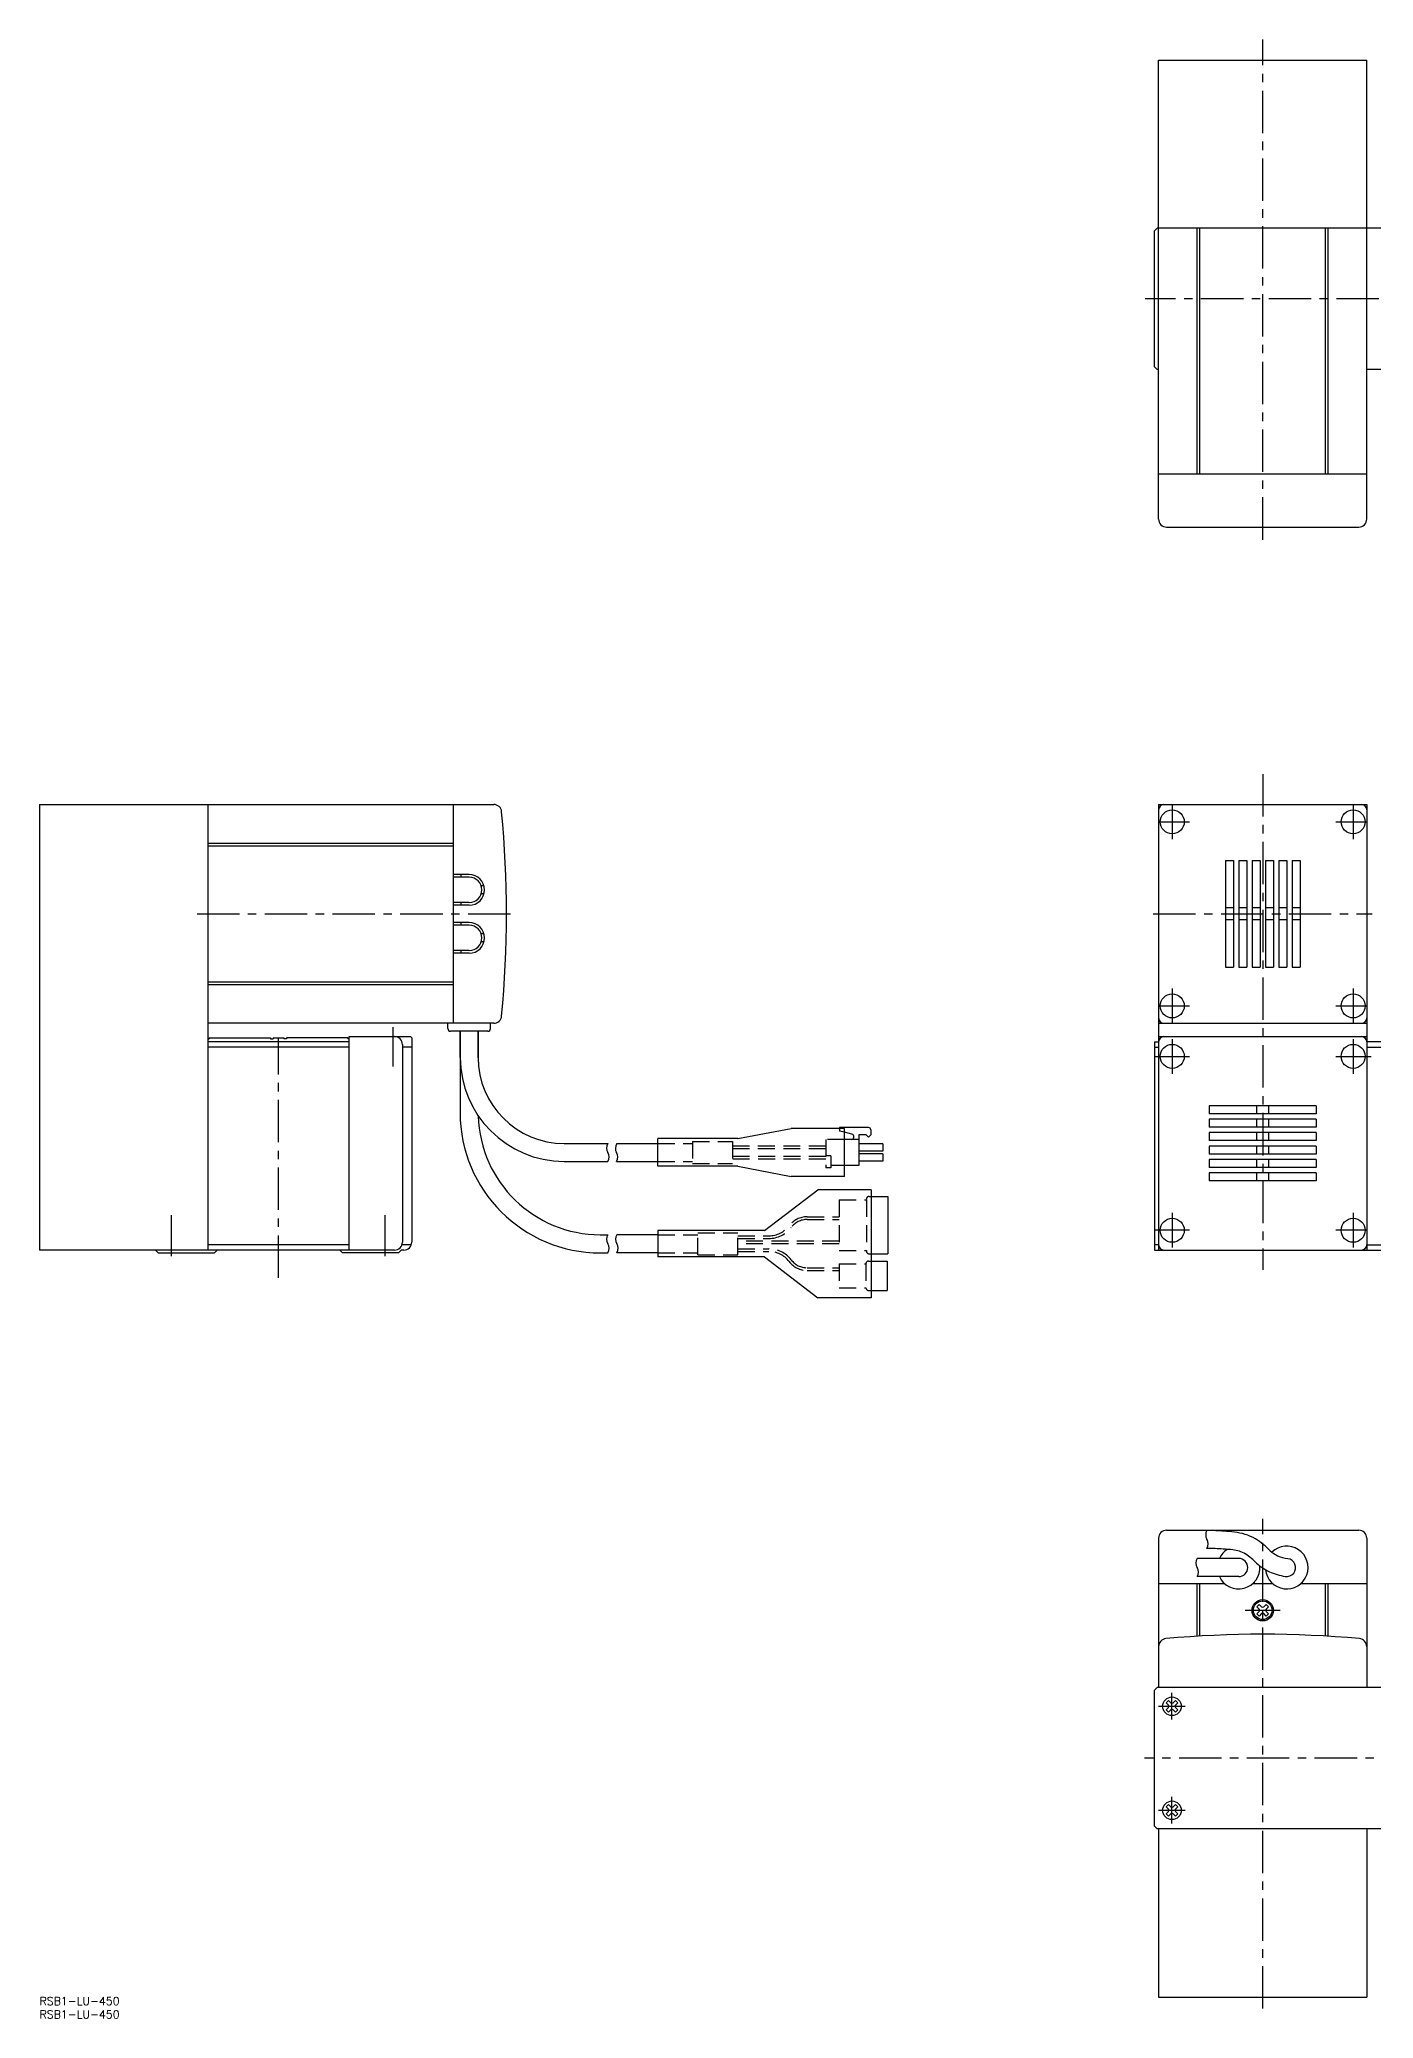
# Model space of a CAD drawing. Extents: x 0 to 1380, y -8 to 734.
# Drawn here: x 0 to 500, y -8 to 734 of the extents above; entities that cross this region are included whole.
import ezdxf

# ---------------------------------------------------------------- set-up
doc = ezdxf.new("R2010")
doc.units = 0
doc.header["$LTSCALE"] = 0.5
doc.linetypes.add('CENTER', pattern=[50.8, 31.75, -6.35, 6.35, -6.35])
doc.linetypes.add('DASHED', pattern=[19.05, 12.7, -6.35])
for name, color, linetype in [('MSM_CENTER', 1, 'CENTER'), ('MSM_CONTINUOUS', 7, 'CONTINUOUS'), ('MSM_DASHED', 4, 'DASHED'), ('MSM_NARROW', 5, 'CONTINUOUS'), ('MSM_PART_NUMBER', 7, 'CONTINUOUS')]:
    doc.layers.add(name, color=color, linetype=linetype)
doc.styles.get("Standard").update_dxf_attribs({"font": 'txt.shx', "height": 3, "bigfont": 'bigfont.shx'})

# ---------------------------------------------------------------- blocks, each defined once
blk = doc.blocks.new('*U1')
at = {"layer": 'MSM_PART_NUMBER'}
blk.add_text('RSB1-LU-450', height=3, dxfattribs=at).set_placement((0, -3))
blk = doc.blocks.new('*U2')
at = {"layer": 'MSM_PART_NUMBER'}
blk.add_text('RSB1-LU-450', height=3, dxfattribs=at).set_placement((0, -8))

msp = doc.modelspace()

# ---------------------------------------------------------------- linework, layer by layer
at = {"layer": 'MSM_CENTER'}
for p, q in [((458.39, 546.26), (458.39, 733.71)), ((1187.74, 636.5), (414.3, 636.5)), ((458.39, 458.37), (458.39, 272.59)), ((424.49, 447), (424.49, 434)), ((492.29, 447), (492.29, 434)), ((419.39, 440.5), (430.99, 440.5)), ((485.79, 440.5), (497.39, 440.5)), ((59, 406), (179, 406)), ((417.39, 406), (499.39, 406)), ((419.39, 371.5), (430.99, 371.5)), ((424.49, 378), (424.49, 365)), ((485.79, 371.5), (497.39, 371.5)), ((492.29, 378), (492.29, 365)), ((132.5, 348.74), (132.5, 363.49)), ((89.5, 269.62), (89.5, 359.5)), ((424.49, 359.1), (424.49, 346.1)), ((492.29, 359.1), (492.29, 346.1)), ((417.89, 352.6), (430.99, 352.6)), ((485.79, 352.6), (499.03, 352.6)), ((49.5, 277.68), (49.5, 293.07)), ((129.5, 277.68), (129.5, 293.07)), ((424.49, 293.9), (424.49, 280.9)), ((492.29, 293.9), (492.29, 280.9)), ((430.99, 287.4), (417.89, 287.4)), ((497.39, 287.4), (485.79, 287.4)), ((458.39, -4.31), (458.39, 179.31)), ((451.85, 145), (464.93, 145)), ((424.39, 104), (424.39, 114)), ((419.39, 109), (429.39, 109)), ((1179.54, 89.5), (414.05, 89.5)), ((424.39, 65), (424.39, 75)), ((419.39, 70), (429.39, 70))]:
    msp.add_line(p, q, dxfattribs=at)
at = {"layer": 'MSM_CONTINUOUS'}
for p, q in [((419.39, 726), (497.39, 726)), ((419.39, 554), (419.39, 726)), ((497.39, 554), (497.39, 726)), ((418.89, 663), (417.89, 662)), ((417.89, 611), (417.89, 662)), ((510.89, 663), (418.89, 663)), ((433.89, 571), (433.89, 663)), ((434.89, 571), (434.89, 663)), ((481.89, 571), (481.89, 663)), ((482.89, 571), (482.89, 663)), ((418.89, 610), (417.89, 611)), ((419.39, 610), (418.89, 610)), ((510.89, 610), (497.39, 610)), ((419.39, 571), (497.39, 571)), ((422.39, 551), (494.39, 551)), ((0, 447), (0, 280)), ((0, 447), (170.18, 447)), ((63, 447), (63, 280)), ((155, 447), (155, 365)), ((419.39, 447), (497.39, 447)), ((419.39, 447), (419.39, 280)), ((497.39, 447), (497.39, 280)), ((63, 432.5), (155, 432.5)), ((63, 431.5), (155, 431.5)), ((444.39, 426), (444.39, 386)), ((444.39, 426), (447.39, 426)), ((447.39, 426), (447.39, 386)), ((449.39, 426), (449.39, 386)), ((449.39, 426), (452.39, 426)), ((452.39, 426), (452.39, 386)), ((454.39, 426), (454.39, 386)), ((454.39, 426), (457.39, 426)), ((457.39, 426), (457.39, 386)), ((459.39, 426), (459.39, 386)), ((459.39, 426), (462.39, 426)), ((462.39, 426), (462.39, 386)), ((464.39, 426), (464.39, 386)), ((464.39, 426), (467.39, 426)), ((467.39, 426), (467.39, 386)), ((469.39, 426), (469.39, 386)), ((469.39, 426), (472.39, 426)), ((472.39, 426), (472.39, 386)), ((161, 420.75), (155, 420.75)), ((161, 419.75), (155, 419.75)), ((158, 419.75), (158, 420.75)), ((166.55, 416.5), (165.51, 416.5)), ((161, 410.25), (155, 410.25)), ((161, 409.25), (155, 409.25)), ((158, 409.25), (158, 410.25)), ((166.55, 413.5), (165.51, 413.5)), ((447.39, 408.25), (444.39, 408.25)), ((452.39, 408.25), (449.39, 408.25)), ((457.39, 408.25), (454.39, 408.25)), ((462.39, 408.25), (459.39, 408.25)), ((467.39, 408.25), (464.39, 408.25)), ((472.39, 408.25), (469.39, 408.25)), ((161, 402.75), (155, 402.75)), ((161, 401.75), (155, 401.75)), ((158, 401.75), (158, 402.75)), ((447.39, 403.75), (444.39, 403.75)), ((452.39, 403.75), (449.39, 403.75)), ((457.39, 403.75), (454.39, 403.75)), ((462.39, 403.75), (459.39, 403.75)), ((467.39, 403.75), (464.39, 403.75)), ((472.39, 403.75), (469.39, 403.75)), ((166.55, 398.5), (165.51, 398.5)), ((166.55, 395.5), (165.51, 395.5)), ((161, 392.25), (155, 392.25)), ((161, 391.25), (155, 391.25)), ((158, 391.25), (158, 392.25)), ((444.39, 386), (447.39, 386)), ((449.39, 386), (452.39, 386)), ((454.39, 386), (457.39, 386)), ((459.39, 386), (462.39, 386)), ((464.39, 386), (467.39, 386)), ((469.39, 386), (472.39, 386)), ((63, 380.5), (155, 380.5)), ((63, 379.5), (155, 379.5)), ((170.18, 365), (63, 365)), ((153, 363), (153, 365)), ((169, 363), (169, 365)), ((419.39, 365), (497.39, 365)), ((63, 359.2), (63.5, 359.2)), ((116, 358), (63, 358)), ((63.5, 359.5), (86.5, 359.5)), ((63.5, 359.5), (63.5, 359.2)), ((86.5, 359.5), (86.5, 359.2)), ((86.5, 359.2), (87.5, 359.2)), ((87.5, 359.5), (87.5, 359.2)), ((87.5, 359.5), (91.5, 359.5)), ((91.5, 359.5), (91.5, 359.2)), ((92.5, 359.2), (91.5, 359.2)), ((92.5, 359.5), (92.5, 359.2)), ((115.5, 359.5), (92.5, 359.5)), ((115.5, 359.5), (115.5, 359.2)), ((116, 359.2), (115.5, 359.2)), ((116, 360), (139, 360)), ((116, 280), (116, 360)), ((136, 357), (136, 283)), ((139, 360), (139.5, 359.5)), ((139.5, 359.5), (139.5, 283)), ((168, 362), (154, 362)), ((157.6, 362), (157.6, 331.5)), ((157.65, 352.21), (157.65, 362)), ((164.35, 352.21), (164.35, 362)), ((164.4, 362), (164.4, 350.41)), ((417.89, 358), (417.89, 280)), ((417.89, 358), (419.39, 358)), ((419.39, 360), (497.39, 360)), ((511.89, 358), (497.39, 358)), ((116, 356), (63, 356)), ((139.5, 356), (136, 356)), ((417.89, 356), (419.39, 356)), ((497.39, 356), (511.89, 356)), ((478.39, 334), (438.39, 334)), ((438.39, 334), (438.39, 331)), ((456.14, 331), (456.14, 334)), ((460.64, 331), (460.64, 334)), ((478.39, 334), (478.39, 331)), ((478.39, 331), (438.39, 331)), ((478.39, 329), (438.39, 329)), ((438.39, 329), (438.39, 326)), ((456.14, 326), (456.14, 329)), ((460.64, 326), (460.64, 329)), ((478.39, 329), (478.39, 326)), ((196.63, 319.93), (213, 319.93)), ((216.31, 319.93), (231.69, 319.93)), ((261.69, 321.78), (231.69, 321.78)), ((231.69, 311.38), (231.69, 321.78)), ((261.69, 321.78), (281.69, 325.53)), ((301.69, 325.53), (281.69, 325.53)), ((310.62, 325.94), (299.82, 325.94)), ((299.82, 325.94), (299.82, 325.53)), ((301.69, 307.63), (301.69, 325.53)), ((304.45, 323.43), (301.69, 324.14)), ((307.02, 321.44), (301.69, 321.44)), ((307.02, 323.24), (307.02, 311.72)), ((309.72, 323.24), (307.02, 323.24)), ((316.02, 319.82), (307.02, 319.82)), ((310.62, 322.34), (309.72, 323.24)), ((310.62, 322.34), (311.52, 323.24)), ((311.52, 325.04), (311.52, 323.24)), ((316.02, 319.82), (316.02, 317.12)), ((478.39, 326), (438.39, 326)), ((478.39, 324), (438.39, 324)), ((438.39, 324), (438.39, 321)), ((478.39, 321), (438.39, 321)), ((478.39, 319), (438.39, 319)), ((438.39, 319), (438.39, 316)), ((456.14, 321), (456.14, 324)), ((456.14, 316), (456.14, 319)), ((460.64, 321), (460.64, 324)), ((460.64, 316), (460.64, 319)), ((478.39, 324), (478.39, 321)), ((478.39, 319), (478.39, 316)), ((196.63, 313.23), (212.94, 313.23)), ((216.25, 313.23), (231.69, 313.23)), ((307.02, 311.72), (301.69, 311.72)), ((316.02, 317.12), (307.02, 317.12)), ((316.02, 316.04), (307.02, 316.04)), ((316.02, 313.34), (307.02, 313.34)), ((316.02, 316.04), (316.02, 313.34)), ((478.39, 316), (438.39, 316)), ((478.39, 314), (438.39, 314)), ((438.39, 314), (438.39, 311)), ((456.14, 311), (456.14, 314)), ((460.64, 311), (460.64, 314)), ((478.39, 314), (478.39, 311)), ((261.69, 311.38), (231.69, 311.38)), ((261.69, 311.38), (281.69, 307.63)), ((301.69, 307.63), (281.69, 307.63)), ((478.39, 311), (438.39, 311)), ((478.39, 309), (438.39, 309)), ((438.39, 309), (438.39, 306)), ((478.39, 306), (438.39, 306)), ((456.14, 306), (456.14, 309)), ((460.64, 306), (460.64, 309)), ((478.39, 309), (478.39, 306)), ((271.69, 287.3), (291.69, 302.55)), ((311.69, 302.55), (291.69, 302.55)), ((311.69, 302.55), (311.69, 262.15)), ((311.69, 300.1), (317.89, 300.1)), ((317.89, 300.1), (317.89, 278.6)), ((116, 282), (63, 282)), ((139.33, 282), (135.83, 282)), ((210.15, 285.75), (213, 285.75)), ((231.69, 285.75), (216.31, 285.75)), ((271.69, 287.3), (231.69, 287.3)), ((231.69, 287.3), (231.69, 277.4)), ((419.39, 282), (417.89, 282)), ((497.39, 282), (511.89, 282)), ((133, 280), (0, 280)), ((44.5, 279), (43.5, 280)), ((44.5, 279), (65.5, 279)), ((66.5, 280), (65.5, 279)), ((113.5, 279), (112.5, 280)), ((134.5, 279), (113.5, 279)), ((135.5, 280), (134.5, 279)), ((136.5, 280), (135.5, 280)), ((210.15, 278.95), (213, 278.95)), ((231.69, 278.95), (216.31, 278.95)), ((271.69, 277.4), (231.69, 277.4)), ((271.69, 277.4), (291.69, 262.15)), ((311.69, 278.6), (317.89, 278.6)), ((311.69, 275.85), (317.69, 275.85)), ((317.69, 275.85), (317.69, 264.85)), ((417.89, 280), (1177.89, 280)), ((311.69, 262.15), (291.69, 262.15)), ((311.69, 264.85), (317.69, 264.85)), ((419.39, 172), (419.39, 116)), ((422.39, 175), (494.39, 175)), ((497.39, 172), (497.39, 116)), ((449.39, 164.4), (433.89, 164.4)), ((449.39, 157.6), (433.89, 157.6)), ((419.39, 155), (444.09, 155)), ((433.89, 135.25), (433.89, 155)), ((434.89, 135.31), (434.89, 155)), ((443.64, 155.44), (443.64, 155)), ((454.68, 155), (462.09, 155)), ((455.14, 155.44), (455.14, 155)), ((461.64, 155.44), (461.64, 155)), ((472.68, 155), (497.39, 155)), ((473.14, 155.44), (473.14, 155)), ((481.89, 135.31), (481.89, 155)), ((482.89, 135.25), (482.89, 155)), ((457.06, 147.19), (456.19, 146.33)), ((457.1, 145.42), (456.19, 146.33)), ((457.1, 144.58), (456.19, 143.67)), ((456.19, 143.67), (457.06, 142.81)), ((457.97, 146.28), (457.06, 147.19)), ((457.97, 143.72), (457.06, 142.81)), ((459.72, 147.19), (458.81, 146.28)), ((459.72, 142.81), (458.81, 143.72)), ((460.58, 146.33), (459.67, 145.42)), ((460.58, 143.67), (459.67, 144.58)), ((459.72, 147.19), (460.58, 146.33)), ((460.58, 143.67), (459.72, 142.81)), ((417.89, 115), (418.89, 116)), ((417.89, 64), (417.89, 115)), ((510.89, 116), (418.89, 116)), ((422.19, 110.33), (423.06, 111.19)), ((422.19, 110.33), (423.1, 109.42)), ((423.1, 108.58), (422.19, 107.67)), ((422.19, 107.67), (423.06, 106.81)), ((423.06, 111.19), (423.97, 110.28)), ((423.97, 107.72), (423.06, 106.81)), ((425.72, 111.19), (424.81, 110.28)), ((424.81, 107.72), (425.72, 106.81)), ((426.58, 110.33), (425.67, 109.42)), ((425.67, 108.58), (426.58, 107.67)), ((425.72, 111.19), (426.58, 110.33)), ((425.72, 106.81), (426.58, 107.67)), ((422.19, 71.33), (423.06, 72.19)), ((422.19, 71.33), (423.1, 70.42)), ((423.1, 69.58), (422.19, 68.67)), ((422.19, 68.67), (423.06, 67.81)), ((423.06, 72.19), (423.97, 71.28)), ((423.97, 68.72), (423.06, 67.81)), ((425.72, 72.19), (424.81, 71.28)), ((424.81, 68.72), (425.72, 67.81)), ((426.58, 71.33), (425.67, 70.42)), ((425.67, 69.58), (426.58, 68.67)), ((425.72, 72.19), (426.58, 71.33)), ((425.72, 67.81), (426.58, 68.67)), ((417.89, 64), (418.89, 63)), ((510.89, 63), (418.89, 63)), ((419.39, 63), (419.39, 0)), ((497.39, 63), (497.39, 0)), ((419.39, 0), (497.39, 0))]:
    msp.add_line(p, q, dxfattribs=at)
for centre, radius in [((424.49, 440.5), 4.5), ((492.29, 440.5), 4.5), ((424.49, 371.5), 4.5), ((492.29, 371.5), 4.5), ((424.49, 352.6), 4.5), ((492.29, 352.6), 4.5), ((424.49, 287.4), 4.5), ((492.29, 287.4), 4.5), ((458.39, 145), 4), ((458.39, 145), 3.5), ((424.39, 109), 3.5), ((424.39, 70), 3.5)]:
    msp.add_circle(centre, radius, dxfattribs=at)
for centre, radius, start, end in [((422.39, 554), 3, 180, 270), ((494.39, 554), 3, 270, 0), ((170.18, 444), 3, 5.49264, 90), ((421.39, 445), 2, 90, 180), ((495.39, 445), 2, 0, 90), ((-225, 406), 400, 354.50736, 5.49264), ((161, 415), 5.75, 270, 90), ((161, 415), 4.75, 270, 90), ((161, 397), 5.75, 270, 90), ((161, 397), 4.75, 270, 90), ((170.18, 368), 3, 270, 354.50736), ((421.39, 367), 2, 180, 270), ((495.39, 367), 2, 270, 0), ((133, 357), 3, 0, 90), ((154, 363), 1, 180, 270), ((168, 363), 1, 270, 0), ((421.39, 358), 2, 90, 180), ((495.39, 358), 2, 0, 90), ((196.63, 352.21), 38.98, 180, 270), ((196.63, 352.21), 32.28, 180, 270), ((210.15, 331.5), 52.55, 180, 270), ((210.15, 331.5), 45.75, 181.55737, 270), ((304.2, 322.45), 1.01, 270, 75.61858), ((310.62, 325.04), 0.9, 0.00004, 90.00002), ((133, 283), 3, 270, 0), ((136.5, 283), 3, 270, 0), ((421.39, 282), 2, 180, 270), ((495.39, 282), 2, 270, 0), ((422.39, 172), 3, 90, 180), ((436.06, 65.02), 109.88, 85.93077, 89.25457), ((440.94, 119.87), 54.83, 82.81023, 86.9459), ((445.62, 153.59), 20.79, 61.04037, 83.96476), ((438.36, 144.71), 32.14, 44.63341, 57.38739), ((494.39, 172), 3, 0, 90), ((436.18, 64.32), 103.87, 85.89365, 89.30745), ((449.39, 161), 8, 121.66418, 154.84934), ((441.03, 119.79), 48.2, 82.70514, 86.91966), ((445.8, 154.88), 12.79, 61.04037, 83.96476), ((449.39, 161), 3.4, 270, 90), ((435.77, 142.71), 28.45, 44.38189, 55.21809), ((467.39, 161), 8, 185.75369, 133.77716), ((469.53, 176.63), 12.5, 228.38673, 243.6117), ((469.95, 178.79), 14.62, 245.90531, 261.59922), ((467.39, 161), 3.35, 260.54744, 82.73839), ((449.39, 161), 8, 205.15066, 4.0514), ((469.6, 177.77), 20.3, 228.32377, 244.61553), ((470.12, 180.02), 22.57, 245.89059, 261.64303), ((456.68, 145), 0.593, 314.99648, 44.99545), ((458.39, 146.7), 0.593, 225.00865, 314.99955), ((458.39, 143.3), 0.593, 45.00096, 134.99535), ((460.09, 145), 0.593, 135.00885, 224.99484), ((422.39, 131.36), 3, 95.20273, 180), ((458.39, -264), 400, 84.79727, 95.20273), ((494.39, 131.36), 3, 0, 84.79727), ((422.68, 109), 0.593, 315.00875, 44.99932), ((424.39, 110.7), 0.593, 225.00885, 314.99484), ((424.39, 107.3), 0.593, 44.99625, 134.99555), ((426.09, 109), 0.593, 135.00096, 224.99535), ((422.68, 70), 0.593, 315.00875, 44.99932), ((424.39, 71.7), 0.593, 225.00885, 314.99484), ((424.39, 68.3), 0.593, 44.99625, 134.99555), ((426.09, 70), 0.593, 135.00096, 224.99535)]:
    msp.add_arc(centre, radius, start, end, dxfattribs=at)
at = {"layer": 'MSM_DASHED'}
for p, q in [((231.69, 319.93), (244.69, 319.93)), ((244.69, 320.68), (244.69, 312.48)), ((244.69, 320.68), (259.69, 320.68)), ((259.69, 320.68), (259.69, 312.48)), ((259.69, 319.08), (294.69, 319.08)), ((301.69, 321.44), (294.69, 321.44)), ((294.69, 321.44), (294.69, 310.82)), ((299.82, 325.53), (299.82, 324.62)), ((301.69, 324.14), (299.82, 324.62)), ((231.69, 313.23), (244.69, 313.23)), ((244.69, 312.48), (259.69, 312.48)), ((259.69, 318.08), (294.69, 318.08)), ((294.69, 315.08), (259.69, 315.08)), ((294.69, 314.08), (259.69, 314.08)), ((296.49, 315.32), (294.69, 315.32)), ((296.49, 315.32), (296.49, 310.82)), ((301.69, 311.72), (296.49, 311.72)), ((296.49, 310.82), (294.69, 310.82)), ((299.69, 298.85), (299.69, 279.85)), ((299.69, 298.85), (309.89, 298.85)), ((309.89, 298.85), (309.89, 279.6)), ((310.89, 300.1), (311.69, 300.1)), ((287.66, 292.45), (299.69, 292.45)), ((287.66, 291.45), (299.69, 291.45)), ((231.69, 285.75), (246.69, 285.75)), ((246.69, 286.5), (261.69, 286.5)), ((246.69, 278.2), (246.69, 286.5)), ((261.69, 278.2), (261.69, 286.5)), ((261.69, 285.35), (273.33, 285.35)), ((261.69, 284.35), (273.33, 284.35)), ((299.69, 283.35), (261.69, 283.35)), ((299.69, 282.35), (261.69, 282.35)), ((231.69, 278.95), (246.69, 278.95)), ((246.69, 278.2), (261.69, 278.2)), ((261.69, 280.45), (273.33, 280.45)), ((261.69, 279.45), (273.33, 279.45)), ((299.69, 279.85), (309.89, 279.85)), ((299.69, 274.85), (309.69, 274.85)), ((299.69, 274.85), (299.69, 265.85)), ((309.69, 274.85), (309.69, 265.85)), ((310.69, 275.85), (311.69, 275.85)), ((310.89, 278.6), (311.69, 278.6)), ((287.66, 273.35), (299.69, 273.35)), ((287.66, 272.35), (299.69, 272.35)), ((299.69, 265.85), (309.69, 265.85)), ((310.69, 264.85), (311.69, 264.85))]:
    msp.add_line(p, q, dxfattribs=at)
for centre, radius, start, end in [((310.89, 299.1), 1, 89.99827, 179.99827), ((287.66, 283.95), 8.5, 89.99827, 142.72944), ((287.66, 283.95), 7.5, 89.99827, 142.72944), ((273.33, 294.85), 9.5, 269.99827, 322.72944), ((273.33, 294.85), 10.5, 269.99827, 322.72944), ((273.33, 269.95), 10.5, 37.2671, 89.99827), ((273.33, 269.95), 9.5, 37.2671, 89.99827), ((287.66, 280.85), 8.5, 217.2671, 269.99827), ((287.66, 280.85), 7.5, 217.2671, 269.99827), ((310.69, 274.85), 1, 89.99827, 179.99828), ((310.89, 279.6), 1, 179.99827, 269.99827), ((310.69, 265.85), 1, 179.99827, 269.99827)]:
    msp.add_arc(centre, radius, start, end, dxfattribs=at)
at = {"layer": 'MSM_NARROW'}
for centre, start, end in [((215.61, 318.18), 146.16436, 211.72252), ((218.92, 318.18), 146.16436, 211.72252), ((210.27, 314.88), 328.30931, 31.72252), ((213.58, 314.88), 328.3093, 31.72252), ((215.64, 284.05), 147.22092, 212.77908), ((210.36, 280.65), 327.22092, 32.77908), ((218.95, 284.05), 147.22092, 212.77908), ((213.67, 280.65), 327.22092, 32.77908), ((440.16, 173.23), 148.1925, 211.83288), ((434.83, 169.92), 326.27472, 31.83288), ((436.53, 162.7), 147.22092, 212.77908), ((431.25, 159.3), 327.22092, 32.77908)]:
    msp.add_arc(centre, 3.14, start, end, dxfattribs=at)

# ---------------------------------------------------------------- block references
at = {"layer": 'MSM_CONTINUOUS'}
for name in ['*U1', '*U2']:
    msp.add_blockref(name, (0, 0), dxfattribs=at)

doc.saveas('drawing.dxf')
